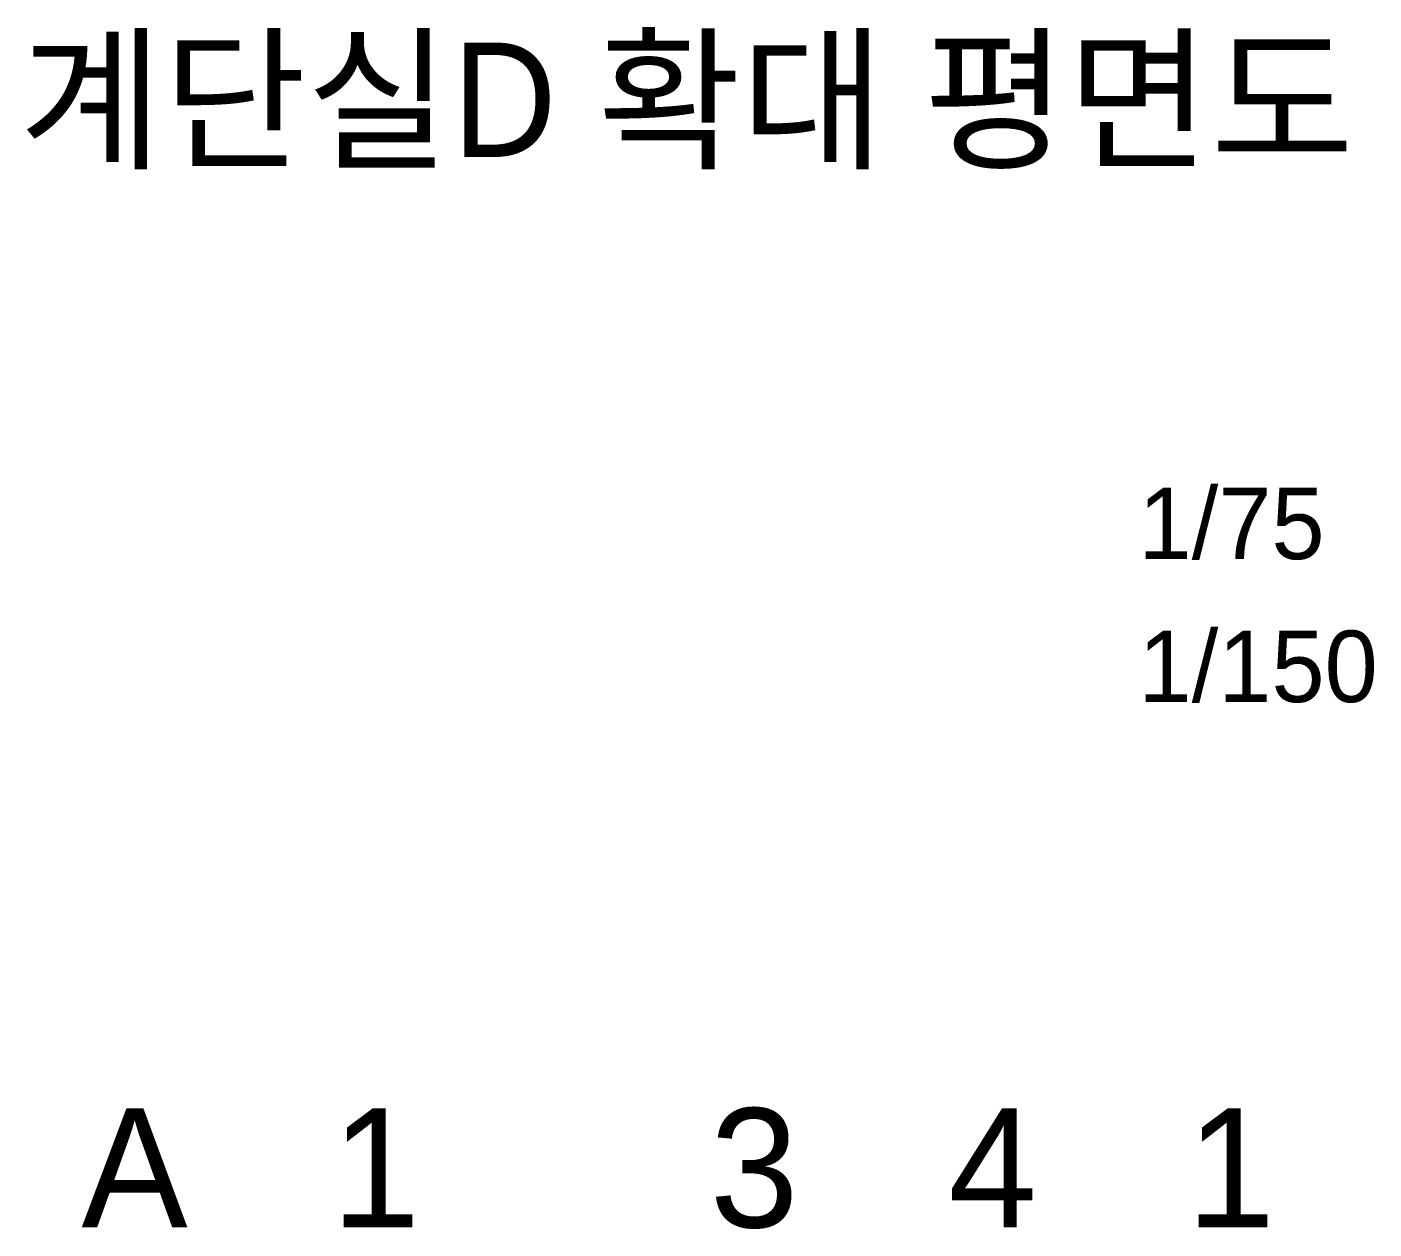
# Model space of a CAD drawing. Header units: millimetres. Extents: x -27671 to 122165, y 825 to 42056.
# Drawn here: x 55617 to 59856, y 1396 to 5180 of the extents above; entities that cross this region are included whole.
import ezdxf
from ezdxf.enums import TextEntityAlignment as Align

# ---------------------------------------------------------------- set-up
doc = ezdxf.new("R2010")
doc.units = ezdxf.units.MM
doc.header["$LTSCALE"] = 100
doc.header["$MEASUREMENT"] = 0
doc.layers.add('TEXT-TITLE', color=6, linetype='CONTINUOUS')
doc.layers.add('TEXT-기입', color=6, linetype='CONTINUOUS')
doc.styles.add('CGS', font='cgse', dxfattribs={"bigfont": 'cgs'})
doc.styles.add('나눔바른고딕', font='NanumBarunGothic.ttf')

msp = doc.modelspace()

# ---------------------------------------------------------------- texts
at = {"layer": 'TEXT-TITLE', "style": '나눔바른고딕'}
msp.add_text('계단실D 확대 평면도', height=360, dxfattribs=at).set_placement((57693.2, 4950), align=Align.MIDDLE_CENTER)
at = {"layer": 'TEXT-기입', "style": 'CGS'}
for s, p in [('1/75', (59115.3, 3436.9)), ('1/150', (59115.3, 2986.9))]:
    msp.add_text(s, height=225, dxfattribs=at).set_placement(p, align=Align.BOTTOM_LEFT)
for s, p in [('3', (57905.8, 1588.4)), ('A', (55955.8, 1588.4)), ('1', (56715.2, 1588.4)), ('4', (58655.8, 1588.4)), ('1', (59405.8, 1588.4))]:
    msp.add_text(s, height=375, dxfattribs=at).set_placement(p, align=Align.MIDDLE_CENTER)

doc.saveas('drawing.dxf')
